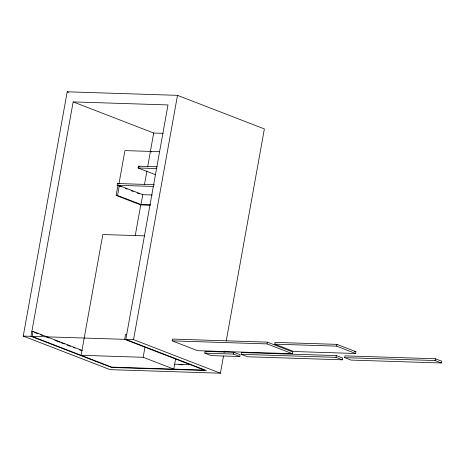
<?xml version="1.0" encoding="UTF-8"?>
<svg xmlns="http://www.w3.org/2000/svg" width="465" height="465" viewBox="0 0 465 465"><rect width="100%" height="100%" fill="white"/><g stroke="black" fill="none" stroke-linecap="round" stroke-linejoin="round"><path stroke-width="0.7" d="M223.502 356.056L220.422 373.197L110.118 369.658L23.25 336.085L67.204 91.803L177.502 95.342L264.37 128.915L226.205 341.054M73.162 101.899L30.981 336.329L111.507 367.455L206.35 370.5L125.817 339.374L167.999 104.945L73.162 101.899L153.688 133.025L163.099 133.327M31.864 331.406L33.027 331.446L32.137 336.369L111.716 367.123L204.24 370.094L124.661 339.34L125.544 334.411L126.707 334.451M121.167 186.825L117.163 185.273L117.476 183.501L154.427 184.733M116.151 195.422L117.924 185.57L119.313 185.616L142.772 194.684L141 204.53L117.54 195.463L116.151 195.422L140.75 204.931L150.16 205.234M118.999 183.599L124.934 150.602L159.652 151.712M117.54 195.463L119.313 185.616M155.67 174.764L138.088 167.97L138.407 166.197L157.246 166.801M135.17 235.947L140.831 204.495M144.505 184.413L146.905 171.073M147.661 166.865L153.688 133.025M220.422 373.197L133.548 339.624L177.502 95.342M175.712 358.399L173.782 369.117L143.156 357.283L144.958 347.279M172.195 340.862L172.515 339.09L267.358 342.135L292.718 351.941L292.404 353.714L197.561 350.668L172.195 340.862L267.038 343.908L292.404 353.714M204.827 353.15L205.146 351.377L233.75 352.29L240.085 354.743L239.771 356.516L211.168 355.597L204.827 353.15L233.43 354.068L239.771 356.516M224.147 352.487L224.403 351.058M233.43 354.068L233.75 352.29M241.155 354.313L241.475 352.54L336.317 355.586L342.659 358.038L342.339 359.811L247.496 356.765L241.155 354.313L335.997 357.358L342.339 359.811M267.038 343.908L267.358 342.135M274.769 344.158L275.088 342.385L336.922 344.367L355.946 351.72L355.626 353.493L293.787 351.511L274.769 344.158L336.602 346.14L355.626 353.493M336.602 346.14L336.922 344.367M335.997 357.358L336.317 355.586M344.658 357.637L344.972 355.865L435.409 358.765L441.75 361.218L441.43 362.991L350.994 360.084L344.658 357.637L435.089 360.538L441.43 362.991M435.089 360.538L435.409 358.765M138.088 167.97L156.926 168.574M117.163 185.273L153.357 186.436M142.831 194.684L152.241 194.986M139.61 204.49L150.468 204.838M144.679 235.871L102.817 234.529L81.09 355.289L143.156 357.283M23.25 336.085L133.548 339.624M354.504 351.674L355.946 351.72M174.764 364.194L190.667 364.705M179.002 364.67L182.617 364.787M67.204 91.803L68.553 92.32M150.439 151.416L151.782 151.933M138.407 166.197L139.756 166.72M117.476 183.501L118.813 184.018M125.172 188.371L127.172 189.145M131.177 190.697L133.182 191.47M137.187 193.016L139.186 193.789M205.146 351.377L206.414 351.866M33.027 331.446L82.253 350.471M34.573 332.452L37.956 333.76M40.664 334.806L42.693 335.591M46.756 337.16L48.784 337.945M54.876 340.299L59.613 342.13M60.962 342.653L64.35 343.961M67.053 345.007L70.436 346.315M73.145 347.361L75.173 348.146M79.236 349.715L81.265 350.5"/></g></svg>
